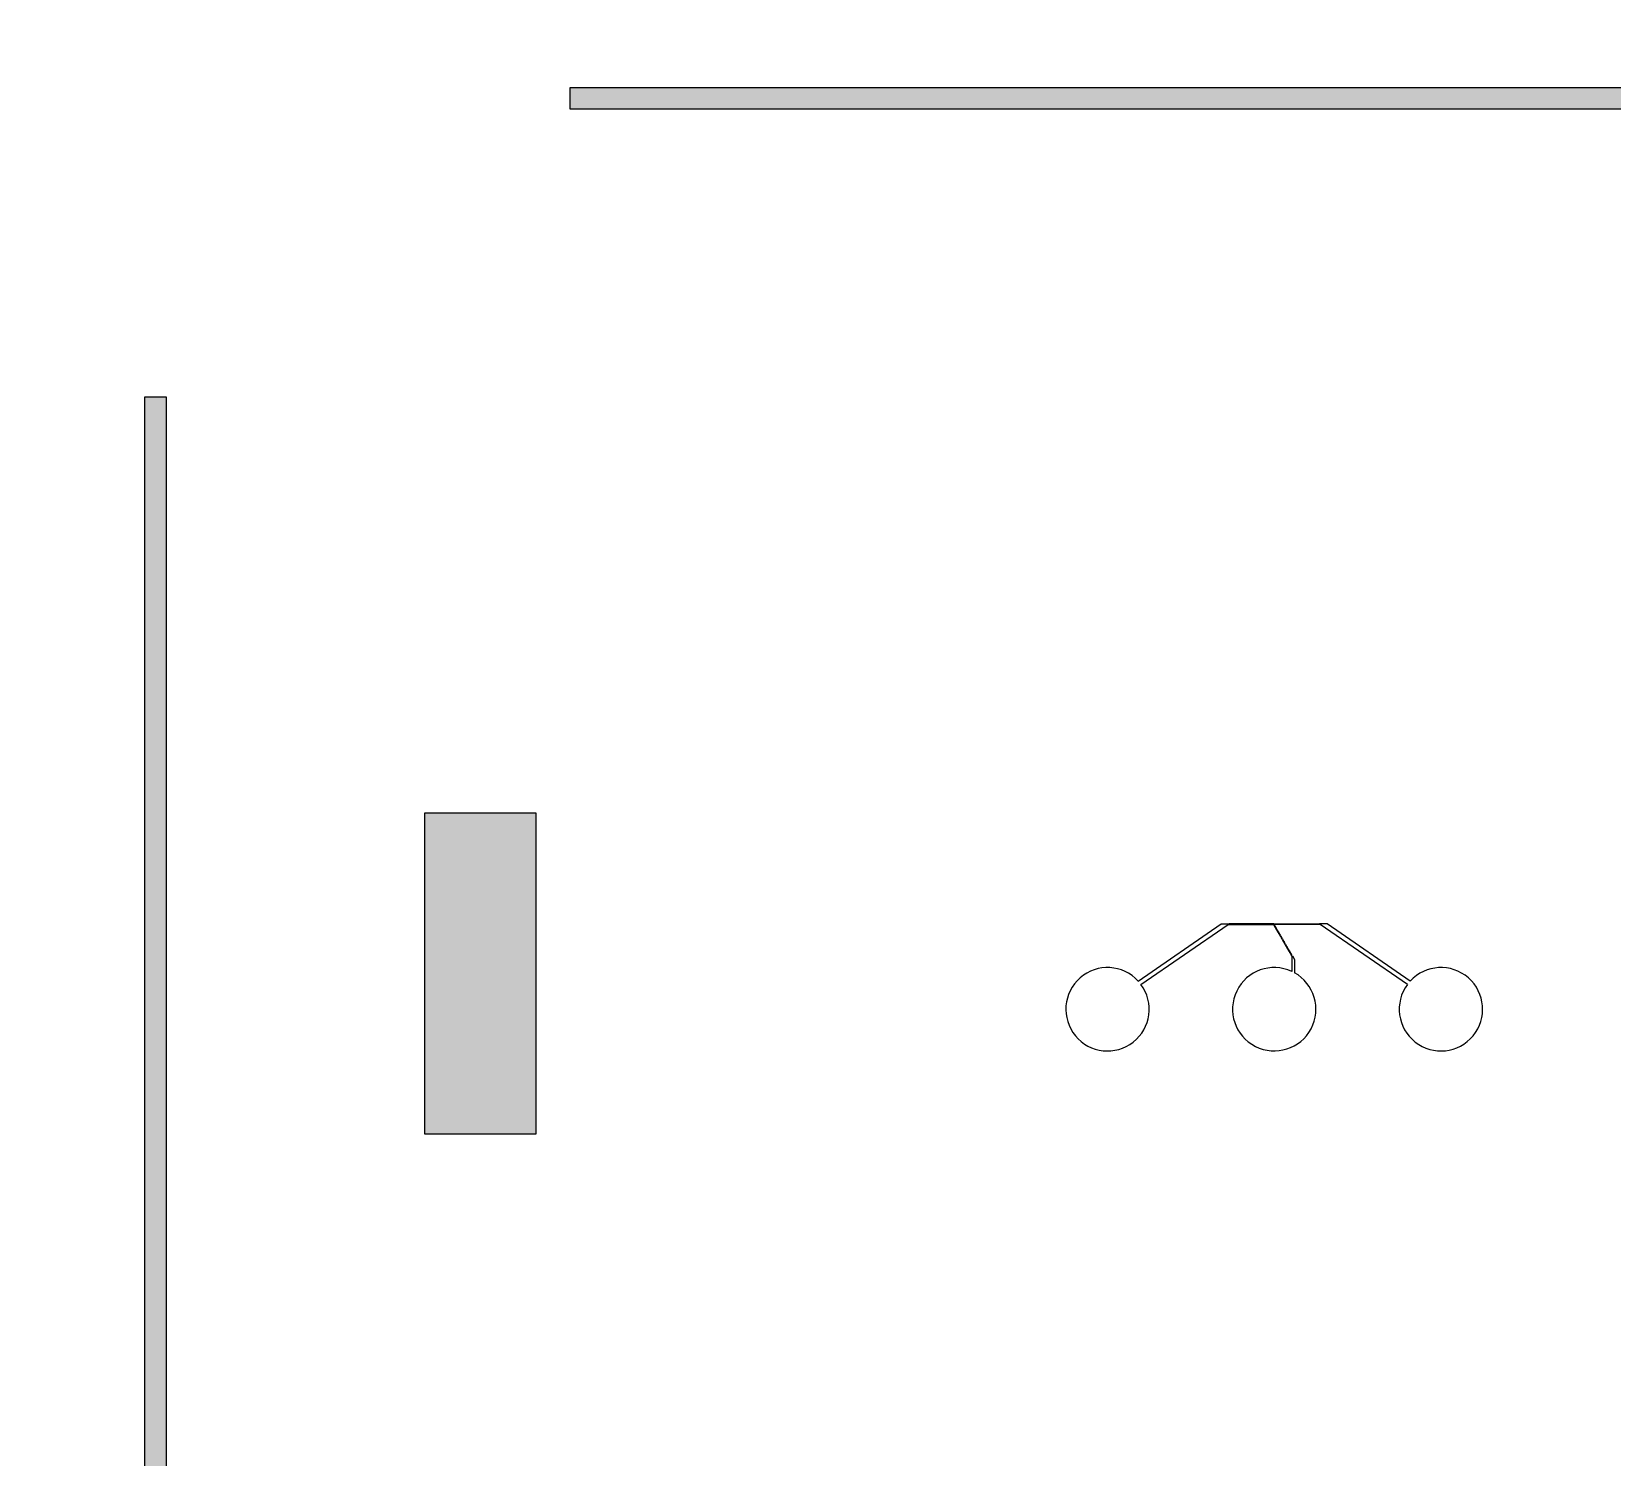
# Model space of a CAD drawing. Header units: inches. Extents: x 0 to 114300, y 0 to 114300.
# Drawn here: x 26926 to 34132, y 35729 to 42227 of the extents above; entities that cross this region are included whole.
import ezdxf

# ---------------------------------------------------------------- set-up
doc = ezdxf.new("R2010")
doc.units = ezdxf.units.IN
doc.header["$MEASUREMENT"] = 0

# ---------------------------------------------------------------- blocks, each defined once
blk = doc.blocks.new('*U94')
for p, q in [((-620.1592100305206, 144.6434467406216), (-241.5000000000618, 404.8036476564739)), ((-607.3659863358262, 129.1675281734351), (-209.5000000000618, 401.8036476564739)), ((-241.5000000000618, 404.8036476564739), (-206.500000000171, 404.8036476564739)), ((-209.5000000000618, 401.8036476564739), (-206.5000000001746, 401.8036476564739)), ((-206.5000000001746, 401.8036476564739), (-206.5000000001746, 404.8036476564739)), ((206.5000000001637, 401.8036476564739), (206.5000000001637, 404.8036476564739)), ((241.5000000000546, 404.8036476564739), (206.5000000001637, 404.8036476564739)), ((209.5000000000546, 401.8036476564739), (206.5000000001637, 401.8036476564739)), ((607.3659863358225, 129.1675281734351), (209.5000000000546, 401.8036476564739)), ((620.159210030517, 144.6434467406216), (241.5000000000546, 404.8036476564739)), ((79.95096189427204, 257.8245195414638), (82.5490381056261, 259.3245195414638)), ((79.95096189427204, 257.8245195414638), (79.95096189427204, 188.3774485089525)), ((82.5490381056261, 259.3245195414638), (92.04903810558244, 242.87003686963)), ((92.04903810558244, 242.87003686963), (92.0490381055788, 182.2314551451054))]:
    blk.add_line(p, q)
for points in [[(-202.5000000001746, 401.8036476564739), (-202.5000000001746, 404.8036476564739), (-205.5000000000618, 404.8036476564739), (-205.5000000000618, 401.8036476564739)], [(-198.5000000001746, 401.8036476564739), (-198.5000000001746, 404.8036476564739), (-201.5000000000618, 404.8036476564739), (-201.5000000000618, 401.8036476564739)], [(-194.5000000001746, 401.8036476564739), (-194.5000000001746, 404.8036476564739), (-197.5000000000582, 404.8036476564739), (-197.5000000000582, 401.8036476564739)], [(-190.5000000001855, 401.8036476564739), (-190.5000000001855, 404.8036476564739), (-193.5000000000582, 404.8036476564739), (-193.5000000000582, 401.8036476564739)], [(-186.5000000001855, 401.8036476564739), (-186.5000000001855, 404.8036476564739), (-189.5000000000582, 404.8036476564739), (-189.5000000000582, 401.8036476564739)], [(-182.5000000001855, 401.8036476564739), (-182.5000000001855, 404.8036476564739), (-185.5000000000582, 404.8036476564739), (-185.5000000000582, 401.8036476564739)], [(-178.5000000001855, 401.8036476564739), (-178.5000000001855, 404.8036476564739), (-181.5000000000582, 404.8036476564739), (-181.5000000000582, 401.8036476564739)], [(-174.5000000001746, 401.8036476564739), (-174.5000000001746, 404.8036476564739), (-177.5000000000582, 404.8036476564739), (-177.5000000000582, 401.8036476564739)], [(-170.5000000001746, 401.8036476564739), (-170.5000000001746, 404.8036476564739), (-173.5000000000618, 404.8036476564739), (-173.5000000000618, 401.8036476564739)], [(-166.5000000001746, 401.8036476564739), (-166.5000000001746, 404.8036476564739), (-169.5000000000618, 404.8036476564739), (-169.5000000000618, 401.8036476564739)], [(-162.5000000001746, 401.8036476564739), (-162.5000000001746, 404.8036476564739), (-165.5000000000618, 404.8036476564739), (-165.5000000000618, 401.8036476564739)], [(-158.5000000001746, 401.8036476564739), (-158.5000000001746, 404.8036476564739), (-161.5000000000618, 404.8036476564739), (-161.5000000000618, 401.8036476564739)], [(-154.5000000001746, 401.8036476564739), (-154.5000000001746, 404.8036476564739), (-157.5000000000582, 404.8036476564739), (-157.5000000000582, 401.8036476564739)], [(-150.5000000001855, 401.8036476564739), (-150.5000000001855, 404.8036476564739), (-153.5000000000582, 404.8036476564739), (-153.5000000000582, 401.8036476564739)], [(-146.5000000001855, 401.8036476564739), (-146.5000000001855, 404.8036476564739), (-149.5000000000582, 404.8036476564739), (-149.5000000000582, 401.8036476564739)], [(-142.5000000001855, 401.8036476564739), (-142.5000000001855, 404.8036476564739), (-145.5000000000582, 404.8036476564739), (-145.5000000000582, 401.8036476564739)], [(-138.5000000001855, 401.8036476564739), (-138.5000000001855, 404.8036476564739), (-141.5000000000582, 404.8036476564739), (-141.5000000000582, 401.8036476564739)], [(-134.5000000001746, 401.8036476564739), (-134.5000000001746, 404.8036476564739), (-137.5000000000582, 404.8036476564739), (-137.5000000000582, 401.8036476564739)], [(-130.5000000001746, 401.8036476564739), (-130.5000000001746, 404.8036476564739), (-133.5000000000618, 404.8036476564739), (-133.5000000000618, 401.8036476564739)], [(-126.4957217281299, 401.7906071511679), (-126.4957217281299, 404.7906071511679), (-129.4957217280171, 404.7906071511679), (-129.4957217280171, 401.7906071511679)], [(-122.5000000001746, 401.8036476564739), (-122.5000000001746, 404.8036476564739), (-125.5000000000618, 404.8036476564739), (-125.5000000000618, 401.8036476564739)], [(-118.5000000001746, 401.8036476564739), (-118.5000000001746, 404.8036476564739), (-121.5000000000618, 404.8036476564739), (-121.5000000000618, 401.8036476564739)], [(-114.5000000001746, 401.8036476564739), (-114.5000000001746, 404.8036476564739), (-117.5000000000582, 404.8036476564739), (-117.5000000000582, 401.8036476564739)], [(-110.5000000001855, 401.8036476564739), (-110.5000000001855, 404.8036476564739), (-113.5000000000582, 404.8036476564739), (-113.5000000000582, 401.8036476564739)], [(-106.5000000001855, 401.8036476564739), (-106.5000000001855, 404.8036476564739), (-109.5000000000582, 404.8036476564739), (-109.5000000000582, 401.8036476564739)], [(-102.5000000001855, 401.8036476564739), (-102.5000000001855, 404.8036476564739), (-105.5000000000582, 404.8036476564739), (-105.5000000000582, 401.8036476564739)], [(-98.50000000018554, 401.8036476564739), (-98.50000000018554, 404.8036476564739), (-101.5000000000582, 404.8036476564739), (-101.5000000000582, 401.8036476564739)], [(-94.50000000017462, 401.8036476564739), (-94.50000000017462, 404.8036476564739), (-97.50000000005821, 404.8036476564739), (-97.50000000005821, 401.8036476564739)], [(-90.50000000017462, 401.8036476564739), (-90.50000000017462, 404.8036476564739), (-93.50000000006185, 404.8036476564739), (-93.50000000006185, 401.8036476564739)], [(-86.50000000017462, 401.8036476564739), (-86.50000000017462, 404.8036476564739), (-89.50000000006185, 404.8036476564739), (-89.50000000006185, 401.8036476564739)], [(-82.50000000017462, 401.8036476564739), (-82.50000000017462, 404.8036476564739), (-85.50000000006185, 404.8036476564739), (-85.50000000006185, 401.8036476564739)], [(-78.50000000017462, 401.8036476564739), (-78.50000000017462, 404.8036476564739), (-81.50000000006185, 404.8036476564739), (-81.50000000006185, 401.8036476564739)], [(-74.50000000017462, 401.8036476564739), (-74.50000000017462, 404.8036476564739), (-77.50000000006185, 404.8036476564739), (-77.50000000006185, 401.8036476564739)], [(-70.50000000018554, 401.8036476564739), (-70.50000000018554, 404.8036476564739), (-73.50000000005821, 404.8036476564739), (-73.50000000005821, 401.8036476564739)], [(-66.50000000018554, 401.8036476564739), (-66.50000000018554, 404.8036476564739), (-69.50000000005821, 404.8036476564739), (-69.50000000005821, 401.8036476564739)], [(-62.50000000018554, 401.8036476564739), (-62.50000000018554, 404.8036476564739), (-65.50000000005821, 404.8036476564739), (-65.50000000005821, 401.8036476564739)], [(-58.50000000018554, 401.8036476564739), (-58.50000000018554, 404.8036476564739), (-61.50000000005821, 404.8036476564739), (-61.50000000005821, 401.8036476564739)], [(-54.50000000017462, 401.8036476564739), (-54.50000000017462, 404.8036476564739), (-57.50000000005821, 404.8036476564739), (-57.50000000005821, 401.8036476564739)], [(-50.50000000017462, 401.8036476564739), (-50.50000000017462, 404.8036476564739), (-53.50000000006185, 404.8036476564739), (-53.50000000006185, 401.8036476564739)], [(-46.50000000017462, 401.8036476564739), (-46.50000000017462, 404.8036476564739), (-49.50000000006185, 404.8036476564739), (-49.50000000006185, 401.8036476564739)], [(-42.50000000017462, 401.8036476564739), (-42.50000000017462, 404.8036476564739), (-45.50000000006185, 404.8036476564739), (-45.50000000006185, 401.8036476564739)], [(-38.50000000017462, 401.8036476564739), (-38.50000000017462, 404.8036476564739), (-41.50000000006185, 404.8036476564739), (-41.50000000006185, 401.8036476564739)], [(-34.50000000017462, 401.8036476564739), (-34.50000000017462, 404.8036476564739), (-37.50000000006185, 404.8036476564739), (-37.50000000006185, 401.8036476564739)], [(-30.50000000018554, 401.8036476564739), (-30.50000000018554, 404.8036476564739), (-33.50000000005821, 404.8036476564739), (-33.50000000005821, 401.8036476564739)], [(-26.50000000018554, 401.8036476564739), (-26.50000000018554, 404.8036476564739), (-29.50000000005821, 404.8036476564739), (-29.50000000005821, 401.8036476564739)], [(-22.50000000018554, 401.8036476564739), (-22.50000000018554, 404.8036476564739), (-25.50000000005821, 404.8036476564739), (-25.50000000005821, 401.8036476564739)], [(-18.50000000018554, 401.8036476564739), (-18.50000000018554, 404.8036476564739), (-21.50000000005821, 404.8036476564739), (-21.50000000005821, 401.8036476564739)], [(-14.50000000017462, 401.8036476564739), (-14.50000000017462, 404.8036476564739), (-17.50000000005821, 404.8036476564739), (-17.50000000005821, 401.8036476564739)], [(-10.50000000017462, 401.8036476564739), (-10.50000000017462, 404.8036476564739), (-13.50000000006185, 404.8036476564739), (-13.50000000006185, 401.8036476564739)], [(-6.500000000174623, 401.8036476564739), (-6.500000000174623, 404.8036476564739), (-9.500000000061846, 404.8036476564739), (-9.500000000061846, 401.8036476564739)], [(-2.500000000174623, 401.8036476564739), (-2.500000000174623, 404.8036476564739), (-5.500000000061846, 404.8036476564739), (-5.500000000061846, 401.8036476564739)], [(0.5490381056551996, 401.35268576206), (-2.049038105698855, 399.85268576206), (-0.5490381057788909, 397.2546095508442), (2.049038105575164, 398.7546095508442)], [(-1.49999999994543, 401.8036476564739), (-1.49999999994543, 404.8036476564739), (1.499999999941792, 404.8036476564739), (1.499999999941792, 401.8036476564739)], [(2.549038105626096, 397.8885841469746), (-0.04903810572795919, 396.3885841469746), (1.450961894228385, 393.7905079356933), (4.04903810558244, 395.2905079357006)], [(4.5490381056552, 394.4244825317874), (1.950961894301145, 392.9244825317874), (3.450961894228385, 390.326406320557), (6.04903810558244, 391.826406320557)], [(2.500000000167347, 401.8036476564739), (2.500000000167347, 404.8036476564739), (5.50000000005457, 404.8036476564739), (5.50000000005457, 401.8036476564739)], [(6.549038105626096, 390.960380916702), (3.950961894272041, 389.4603809166947), (5.450961894228385, 386.8623047054207), (8.04903810558244, 388.362304705428)], [(8.5490381056552, 387.4962793015147), (5.950961894301145, 385.9962793015075), (7.450961894228385, 383.3982030902844), (10.04903810558244, 384.8982030902844)], [(6.500000000167347, 401.8036476564739), (6.500000000167347, 404.8036476564739), (9.50000000005457, 404.8036476564739), (9.50000000005457, 401.8036476564739)], [(10.5490381056261, 384.0321776864293), (7.950961894272041, 382.5321776864221), (9.450961894228385, 379.9341014751408), (12.04903810558244, 381.4341014751408)], [(12.5490381056552, 380.5680760712421), (9.950961894301145, 379.0680760712348), (11.45096189422839, 376.4699998600045), (14.04903810558244, 377.9699998600117)], [(10.50000000016735, 401.8036476564739), (10.50000000016735, 404.8036476564739), (13.50000000005457, 404.8036476564739), (13.50000000005457, 401.8036476564739)], [(14.5490381056261, 377.1039744561567), (11.95096189427204, 375.6039744561494), (13.45096189422839, 373.0058982448681), (16.04903810558244, 374.5058982448681)], [(16.5490381056552, 373.6398728409549), (13.95096189430114, 372.1398728409549), (15.45096189422839, 369.5417966297318), (18.04903810558244, 371.0417966297391)], [(14.50000000016735, 401.8036476564739), (14.50000000016735, 404.8036476564739), (17.50000000005093, 404.8036476564739), (17.50000000005093, 401.8036476564739)], [(18.54903810563337, 370.175771225855), (15.95096189427932, 368.675771225855), (17.45096189422839, 366.0776950145955), (20.04903810558244, 367.5776950145955)], [(20.5490381056552, 366.7116696106823), (17.95096189430114, 365.2116696106823), (19.45096189422839, 362.6135933994519), (22.04903810558244, 364.1135933994519)], [(18.50000000017826, 401.8036476564739), (18.50000000017826, 404.8036476564739), (21.50000000005093, 404.8036476564739), (21.50000000005093, 401.8036476564739)], [(22.54903810563337, 363.2475679955824), (19.95096189427932, 361.7475679955824), (21.45096189422839, 359.1494917843156), (24.04903810558244, 360.6494917843229)], [(22.50000000017826, 401.8036476564739), (22.50000000017826, 404.8036476564739), (25.50000000005093, 404.8036476564739), (25.50000000005093, 401.8036476564739)], [(26.50000000017826, 401.8036476564739), (26.50000000017826, 404.8036476564739), (29.50000000005093, 404.8036476564739), (29.50000000005093, 401.8036476564739)], [(30.50000000017826, 401.8036476564739), (30.50000000017826, 404.8036476564739), (33.50000000005093, 404.8036476564739), (33.50000000005093, 401.8036476564739)], [(34.50000000016735, 401.8036476564739), (34.50000000016735, 404.8036476564739), (37.50000000005457, 404.8036476564739), (37.50000000005457, 401.8036476564739)], [(38.50000000016735, 401.8036476564739), (38.50000000016735, 404.8036476564739), (41.50000000005457, 404.8036476564739), (41.50000000005457, 401.8036476564739)], [(42.50000000016735, 401.8036476564739), (42.50000000016735, 404.8036476564739), (45.50000000005457, 404.8036476564739), (45.50000000005457, 401.8036476564739)], [(46.50000000016735, 401.8036476564739), (46.50000000016735, 404.8036476564739), (49.50000000005457, 404.8036476564739), (49.50000000005457, 401.8036476564739)], [(50.50000000016735, 401.8036476564739), (50.50000000016735, 404.8036476564739), (53.50000000005457, 404.8036476564739), (53.50000000005457, 401.8036476564739)], [(54.50000000016735, 401.8036476564739), (54.50000000016735, 404.8036476564739), (57.50000000005093, 404.8036476564739), (57.50000000005093, 401.8036476564739)], [(58.50000000017826, 401.8036476564739), (58.50000000017826, 404.8036476564739), (61.50000000005093, 404.8036476564739), (61.50000000005093, 401.8036476564739)], [(62.50000000017826, 401.8036476564739), (62.50000000017826, 404.8036476564739), (65.50000000005093, 404.8036476564739), (65.50000000005093, 401.8036476564739)], [(66.50000000017826, 401.8036476564739), (66.50000000017826, 404.8036476564739), (69.50000000005093, 404.8036476564739), (69.50000000005093, 401.8036476564739)], [(70.50000000017826, 401.8036476564739), (70.50000000017826, 404.8036476564739), (73.50000000005093, 404.8036476564739), (73.50000000005093, 401.8036476564739)], [(74.50000000016735, 401.8036476564739), (74.50000000016735, 404.8036476564739), (77.50000000005457, 404.8036476564739), (77.50000000005457, 401.8036476564739)], [(78.50000000016735, 401.8036476564739), (78.50000000016735, 404.8036476564739), (81.50000000005457, 404.8036476564739), (81.50000000005457, 401.8036476564739)], [(82.50000000016735, 401.8036476564739), (82.50000000016735, 404.8036476564739), (85.50000000005457, 404.8036476564739), (85.50000000005457, 401.8036476564739)], [(86.50000000016735, 401.8036476564739), (86.50000000016735, 404.8036476564739), (89.50000000005457, 404.8036476564739), (89.50000000005457, 401.8036476564739)], [(90.50000000016735, 401.8036476564739), (90.50000000016735, 404.8036476564739), (93.50000000005457, 404.8036476564739), (93.50000000005457, 401.8036476564739)], [(94.50000000016735, 401.8036476564739), (94.50000000016735, 404.8036476564739), (97.50000000005093, 404.8036476564739), (97.50000000005093, 401.8036476564739)], [(98.50000000017826, 401.8036476564739), (98.50000000017826, 404.8036476564739), (101.5000000000509, 404.8036476564739), (101.5000000000509, 401.8036476564739)], [(102.5000000001783, 401.8036476564739), (102.5000000001783, 404.8036476564739), (105.5000000000509, 404.8036476564739), (105.5000000000509, 401.8036476564739)], [(106.5000000001783, 401.8036476564739), (106.5000000001783, 404.8036476564739), (109.5000000000509, 404.8036476564739), (109.5000000000509, 401.8036476564739)], [(110.5000000001783, 401.8036476564739), (110.5000000001783, 404.8036476564739), (113.5000000000509, 404.8036476564739), (113.5000000000509, 401.8036476564739)], [(114.5000000001673, 401.8036476564739), (114.5000000001673, 404.8036476564739), (117.5000000000509, 404.8036476564739), (117.5000000000509, 401.8036476564739)], [(118.5000000001673, 401.8036476564739), (118.5000000001673, 404.8036476564739), (121.5000000000546, 404.8036476564739), (121.5000000000546, 401.8036476564739)], [(122.5000000001673, 401.8036476564739), (122.5000000001673, 404.8036476564739), (125.5000000000546, 404.8036476564739), (125.5000000000546, 401.8036476564739)], [(126.4957217281226, 401.7906071511679), (126.4957217281226, 404.7906071511679), (129.4957217280098, 404.7906071511679), (129.4957217280098, 401.7906071511679)], [(130.5000000001673, 401.8036476564739), (130.5000000001673, 404.8036476564739), (133.5000000000546, 404.8036476564739), (133.5000000000546, 401.8036476564739)], [(134.5000000001673, 401.8036476564739), (134.5000000001673, 404.8036476564739), (137.5000000000509, 404.8036476564739), (137.5000000000509, 401.8036476564739)], [(138.5000000001783, 401.8036476564739), (138.5000000001783, 404.8036476564739), (141.5000000000509, 404.8036476564739), (141.5000000000509, 401.8036476564739)], [(142.5000000001783, 401.8036476564739), (142.5000000001783, 404.8036476564739), (145.5000000000509, 404.8036476564739), (145.5000000000509, 401.8036476564739)], [(146.5000000001783, 401.8036476564739), (146.5000000001783, 404.8036476564739), (149.5000000000509, 404.8036476564739), (149.5000000000509, 401.8036476564739)], [(150.5000000001783, 401.8036476564739), (150.5000000001783, 404.8036476564739), (153.5000000000509, 404.8036476564739), (153.5000000000509, 401.8036476564739)], [(154.5000000001673, 401.8036476564739), (154.5000000001673, 404.8036476564739), (157.5000000000509, 404.8036476564739), (157.5000000000509, 401.8036476564739)], [(158.5000000001673, 401.8036476564739), (158.5000000001673, 404.8036476564739), (161.5000000000546, 404.8036476564739), (161.5000000000546, 401.8036476564739)], [(162.5000000001673, 401.8036476564739), (162.5000000001673, 404.8036476564739), (165.5000000000546, 404.8036476564739), (165.5000000000546, 401.8036476564739)], [(166.5000000001673, 401.8036476564739), (166.5000000001673, 404.8036476564739), (169.5000000000546, 404.8036476564739), (169.5000000000546, 401.8036476564739)], [(170.5000000001673, 401.8036476564739), (170.5000000001673, 404.8036476564739), (173.5000000000546, 404.8036476564739), (173.5000000000546, 401.8036476564739)], [(174.5000000001673, 401.8036476564739), (174.5000000001673, 404.8036476564739), (177.5000000000509, 404.8036476564739), (177.5000000000509, 401.8036476564739)], [(178.5000000001783, 401.8036476564739), (178.5000000001783, 404.8036476564739), (181.5000000000473, 404.8036476564739), (181.5000000000473, 401.8036476564739)], [(182.5000000001783, 401.8036476564739), (182.5000000001783, 404.8036476564739), (185.5000000000473, 404.8036476564739), (185.5000000000473, 401.8036476564739)], [(186.5000000001783, 401.8036476564739), (186.5000000001783, 404.8036476564739), (189.5000000000473, 404.8036476564739), (189.5000000000473, 401.8036476564739)], [(190.5000000001783, 401.8036476564739), (190.5000000001783, 404.8036476564739), (193.5000000000473, 404.8036476564739), (193.5000000000473, 401.8036476564739)], [(194.5000000001637, 401.8036476564739), (194.5000000001637, 404.8036476564739), (197.5000000000473, 404.8036476564739), (197.5000000000473, 401.8036476564739)], [(198.5000000001637, 401.8036476564739), (198.5000000001637, 404.8036476564739), (201.5000000000546, 404.8036476564739), (201.5000000000546, 401.8036476564739)], [(202.5000000001637, 401.8036476564739), (202.5000000001637, 404.8036476564739), (205.5000000000546, 404.8036476564739), (205.5000000000546, 401.8036476564739)], [(24.5490381056552, 359.7834663804097), (21.95096189430114, 358.2834663804097), (23.45096189422839, 355.6853901691793), (26.04903810558244, 357.1853901691793)], [(26.54903810563337, 356.3193647653097), (23.95096189427932, 354.8193647653097), (25.45096189421383, 352.2212885540648), (28.04903810556789, 353.7212885540648)], [(28.5490381056552, 352.855263150137), (25.95096189430114, 351.3552631501298), (27.45096189422839, 348.7571869389067), (30.04903810558244, 350.2571869389067)], [(30.5490381056552, 349.3911615349934), (27.95096189430114, 347.8911615349934), (29.45096189422111, 345.2930853237776), (32.04903810557516, 346.7930853237776)], [(32.5490381056552, 345.9270599198644), (29.95096189430114, 344.4270599198571), (31.45096189422839, 341.8289837086268), (34.04903810558244, 343.328983708634)], [(34.5490381056552, 342.4629583047208), (31.95096189430114, 340.9629583047208), (33.45096189422111, 338.364882093505), (36.04903810557516, 339.864882093505)], [(36.5490381056552, 338.9988566895772), (33.95096189430114, 337.4988566895772), (35.45096189422839, 334.9007804783541), (38.04903810558244, 336.4007804783614)], [(38.5490381056552, 335.5347550744482), (35.95096189430114, 334.0347550744409), (37.45096189422111, 331.4366788632251), (40.04903810557516, 332.9366788632324)], [(40.5490381056261, 332.0706534593628), (37.95096189427204, 330.5706534593555), (39.45096189422839, 327.9725772480742), (42.04903810558244, 329.4725772480742)], [(42.5490381056552, 328.6065518441756), (39.95096189430114, 327.1065518441683), (41.45096189422839, 324.5084756329379), (44.04903810558244, 326.0084756329452)], [(44.5490381056261, 325.1424502290902), (41.95096189427204, 323.6424502290829), (43.45096189422839, 321.0443740178016), (46.04903810558244, 322.5443740178016)], [(46.5490381056552, 321.6783486138884), (43.95096189430114, 320.1783486138884), (45.45096189422839, 317.5802724026653), (48.04903810558244, 319.0802724026726)], [(48.5490381056261, 318.214246998803), (45.95096189427204, 316.714246998803), (47.45096189422839, 314.116170787529), (50.04903810558244, 315.616170787529)], [(50.5490381056552, 314.7501453836157), (47.95096189430114, 313.2501453836157), (49.45096189422839, 310.6520691723854), (52.04903810558244, 312.1520691723854)], [(52.5490381056261, 311.2860437685304), (49.95096189427204, 309.7860437685304), (51.45096189422839, 307.1879675572491), (54.04903810558244, 308.6879675572563)], [(54.5490381056552, 307.8219421533431), (51.95096189430114, 306.3219421533431), (53.45096189422839, 303.7238659421128), (56.04903810558244, 305.2238659421128)], [(56.54903810563337, 304.3578405382432), (53.95096189427932, 302.8578405382432), (55.45096189422839, 300.2597643269764), (58.04903810558244, 301.7597643269837)], [(58.5490381056552, 300.8937389230705), (55.95096189430114, 299.3937389230632), (57.45096189422839, 296.7956627118401), (60.04903810558244, 298.2956627118401)], [(60.54903810563337, 297.4296373079706), (57.95096189427932, 295.9296373079633), (59.45096189422839, 293.3315610966965), (62.04903810558244, 294.8315610966965)], [(62.5490381056552, 293.9655356927979), (59.95096189430114, 292.4655356927906), (61.45096189422839, 289.8674594815602), (64.04903810558244, 291.3674594815675)], [(64.54903810563337, 290.5014340776979), (61.95096189427932, 289.0014340776906), (63.45096189422839, 286.4033578664239), (66.04903810558244, 287.9033578664239)], [(66.5490381056552, 287.0373324625107), (63.95096189430114, 285.5373324625107), (65.45096189422839, 282.9392562512876), (68.04903810558244, 284.4392562512949)], [(68.54903810563337, 283.5732308474107), (65.95096189427932, 282.0732308474107), (67.45096189422111, 279.4751546361585), (70.04903810557516, 280.9751546361658)], [(70.5490381056552, 280.109129232238), (67.95096189430114, 278.609129232238), (69.45096189422839, 276.0110530210077), (72.04903810558244, 277.5110530210077)], [(72.5490381056552, 276.645027617109), (69.95096189430114, 275.1450276171017), (71.45096189422111, 272.5469514058859), (74.04903810557516, 274.0469514058932)], [(74.5490381056552, 273.1809260019654), (71.95096189430114, 271.6809260019654), (73.45096189422839, 269.0828497907351), (76.04903810558244, 270.5828497907351)], [(76.5490381056552, 269.7168243868218), (73.95096189430114, 268.2168243868218), (75.45096189422111, 265.6187481756133), (78.04903810557516, 267.1187481756206)], [(78.5490381056261, 266.2527227717364), (75.95096189427204, 264.7527227717364), (77.45096189422839, 262.1546465604624), (80.04903810558244, 263.6546465604624)], [(80.5490381056552, 262.7886211565492), (77.95096189430114, 261.2886211565492), (79.45096189422111, 258.6905449453334), (82.04903810557516, 260.1905449453334)]]:
    blk.add_lwpolyline(points, close=True)
for centre, start, end in [((-760.0000000000582, 16.01781375599967), 42.60786564230966, 36.55005385610273), ((-5.820766091346741e-11, 16.01781375599967), 65.11523994972029, 61.02233619053259), ((760.0000000000473, 16.01781375599967), 143.4499461438973, 137.3921343576903)]:
    blk.add_arc(centre, 190, start, end)
blk = doc.blocks.new('*U95')
at = {"color": 0, "linetype": 'ByBlock', "lineweight": -2, "transparency": 16777216}
blk.add_blockref('*U94', (0, 0), dxfattribs=at)

msp = doc.modelspace()

# ---------------------------------------------------------------- hatches: boundary and pattern name
h = msp.add_hatch()
h.set_pattern_fill('ANSI31', color=256, scale=100)
h.set_pattern_definition([(45, (-3636.991615157837, -6349.999986349467), (-8.838834764831843, 8.838834764831843), [])])
h.paths.add_polyline_path([(114299.999984239, 1.36505186674e-05), (-1.57610338647e-05, 1.36505368573e-05), (-1.57610047609e-05, 114300.0000136505), (114299.999984239, 114300.0000136505)])
edge = h.paths.add_edge_path(flags=16)
edge.add_arc((57149.99912417756, 57150.00082753434), 50800, 288.35843707481706, 529.7953069524029, ccw=False)
edge.add_line((73149.9991241775, 8935.480193185991), (41149.9991241776, 8935.480193186))
edge.add_arc((57149.99912417756, 57150.00082753434), 50800, 190.2046930475971, 251.641562925183, ccw=False)
edge.add_arc((57149.9991244257, 57150.00082761668), 50800.00000025876, 169.795306952608, 190.2046930475971, ccw=False)
h = msp.add_hatch(color=256)
h.dxf.hatch_style = 1
h.paths.add_polyline_path([(86238.69154882117, 53635.02823516601), (86138.69154882117, 53635.02823516601), (86138.69154882117, 42635.02823516601), (86238.69154882117, 42635.02823516601)])
h.paths.add_polyline_path([(29381.06585941429, 41972.92830877018), (84381.06585941429, 41972.92830877018), (84381.06585941429, 41872.92830877018), (29381.06585941429, 41872.92830877018)])
h.paths.add_polyline_path([(86312.6549022278, 40561.41721670938), (86212.6549022278, 40561.41721670938), (86212.6549022278, 29561.41721670938), (86312.6549022278, 29561.41721670938)])
h.paths.add_polyline_path([(27466.07888879685, 53635.02823516601), (27366.07888879685, 53635.02823516601), (27366.07888879685, 42635.02823516601), (27466.07888879685, 42635.02823516601)])
h.paths.add_polyline_path([(27540.04224220349, 40561.41721670938), (27440.04224220349, 40561.41721670938), (27440.04224220349, 29561.41721670938), (27540.04224220349, 29561.41721670938)])
h.paths.add_polyline_path([(27540.04224220349, 27481.97453090901), (27440.04224220349, 27481.97453090901), (27440.04224220349, 16481.974530909), (27540.04224220349, 16481.974530909)])
h.paths.add_polyline_path([(29455.02921282093, 28899.31729031357), (84455.02921282093, 28899.31729031357), (84455.02921282093, 28799.31729031357), (29455.02921282093, 28799.31729031357)])
h.paths.add_polyline_path([(86312.6549022278, 27481.97453090901), (86212.6549022278, 27481.97453090901), (86212.6549022278, 16481.974530909), (86312.6549022278, 16481.974530909)])
h.paths.add_polyline_path([(29455.02921282093, 15819.8746045132), (84455.02921282093, 15819.8746045132), (84455.02921282093, 15719.8746045132), (29455.02921282093, 15719.8746045132)])
h = msp.add_hatch()
h.set_pattern_fill('ANSI31', color=256)
h.set_pattern_definition([(45, (159.8554162756263, -54010.22258700524), (-0.0883883476483185, 0.0883883476483185), [])])
h.paths.add_polyline_path([(28717.79943936662, 38665.59019703425), (29225.01736895513, 38665.59019703425), (29225.01736895513, 37201.33984547994), (28717.79943936662, 37201.33984547994)])

# ---------------------------------------------------------------- linework, layer by layer
for points in [[(29381.06585941429, 41972.92830877018), (84381.06585941429, 41972.92830877018), (84381.06585941429, 41872.92830877018), (29381.06585941429, 41872.92830877018)], [(27540.04224220349, 40561.41721670938), (27440.04224220349, 40561.41721670938), (27440.04224220349, 29561.41721670938), (27540.04224220349, 29561.41721670938)], [(28717.79943936662, 38665.59019703425), (29225.01736895513, 38665.59019703425), (29225.01736895513, 37201.33984547994), (28717.79943936662, 37201.33984547994)]]:
    msp.add_lwpolyline(points, close=True)

# ---------------------------------------------------------------- block references
msp.add_blockref('*U95', (32590.4295599289, 37755.14885782988))

doc.saveas('drawing.dxf')
